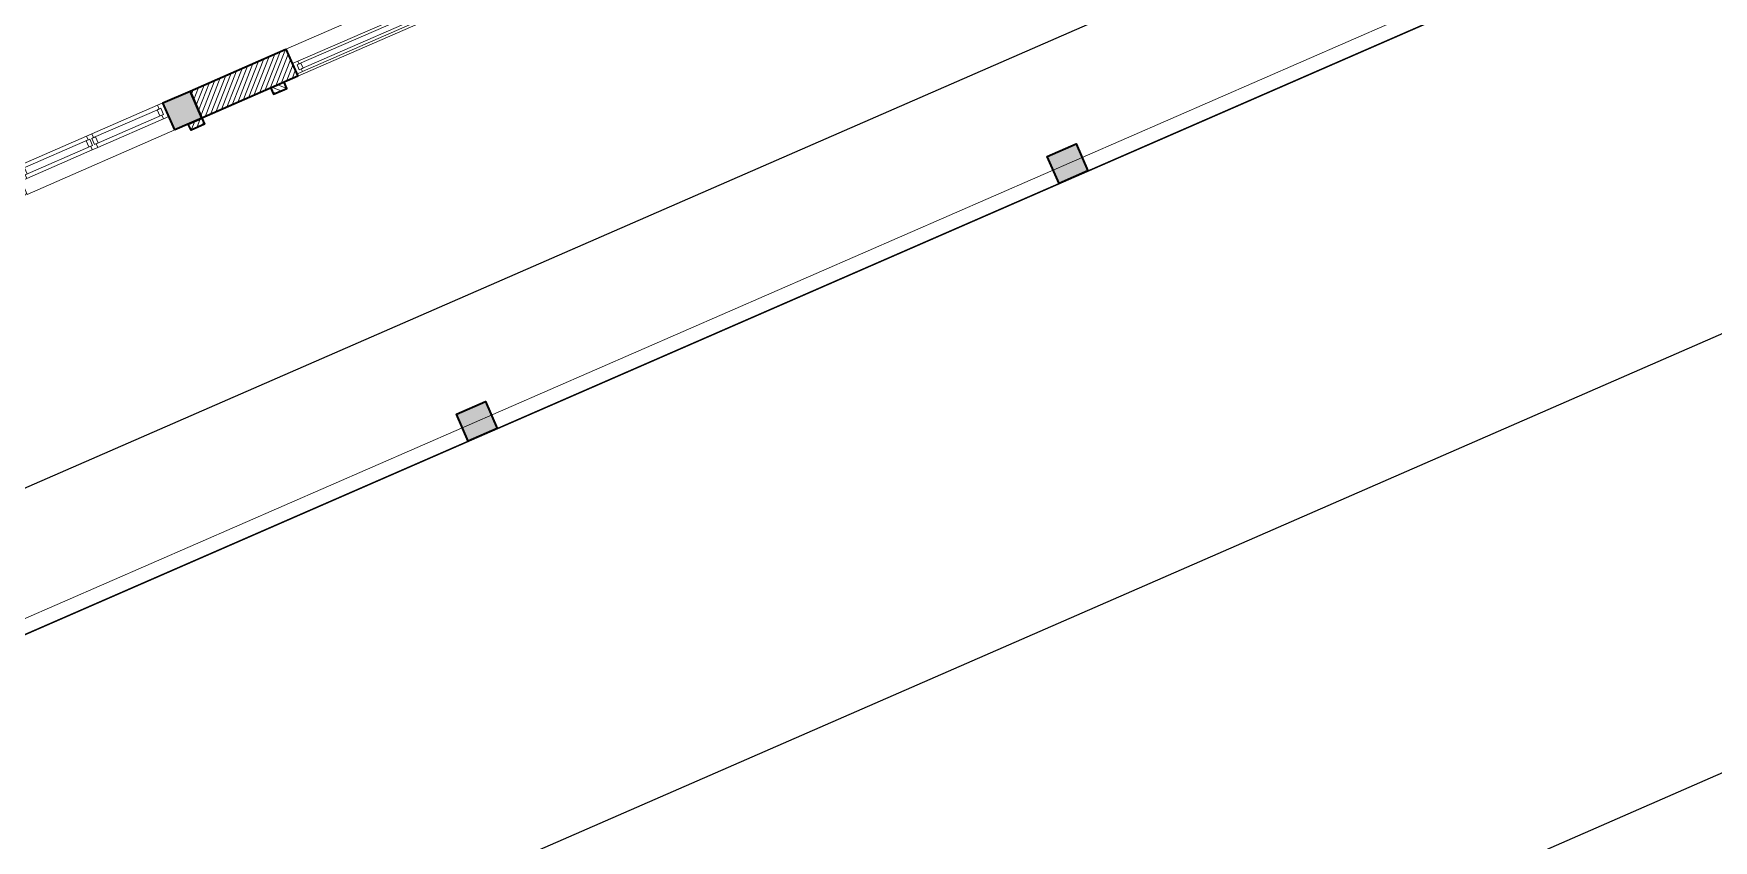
# Model space of a CAD drawing. Header units: millimetres. Extents: x 567980 to 569372, y 2065777 to 2066674.
# Drawn here: x 568690.68 to 568703.2, y 2066424.53 to 2066430.54 of the extents above; entities that cross this region are included whole.
import ezdxf

# ---------------------------------------------------------------- set-up
doc = ezdxf.new("R2010")
doc.units = ezdxf.units.MM
doc.linetypes.add('ACAD_ISO10W100', pattern=[18.5, 12, -3, 0.5, -3])
doc.linetypes.add('HIDDEN', pattern=[0.75, 0.5, -0.25])
for name, color, linetype, lineweight in [('A-COT VACH', 2, 'Continuous', 35), ('A-CUA', 25, 'Continuous', 5), ('A-HATCH', 251, 'Continuous', 5), ('A-NET KHUAT', 250, 'HIDDEN', 9), ('A-NET THAY', 125, 'Continuous', 18), ('A-TUONG', 255, 'Continuous', 35), ('boDnv', 54, 'Continuous', 25)]:
    doc.layers.add(name, color=color, linetype=linetype, lineweight=lineweight)
for name, color, linetype in [('datOlienke', 42, 'Continuous'), ('LogDg', 7, 'Continuous'), ('LoLK', 6, 'Continuous'), ('QH', 7, 'Continuous'), ('TimDg', 222, 'Continuous'), ('ViaHeS', 32, 'Continuous')]:
    doc.layers.add(name, color=color, linetype=linetype)
doc.styles.add('rms', font='romans.shx', dxfattribs={"width": 0.7, "bigfont": 'vns.shx'})
doc.linetypes.add('ADL', pattern='A,0.125,-0.15,["++",rms,S=0.5,R=0,X=0,Y=-0.2245],-1.35,1.125', length=2.75)

# ---------------------------------------------------------------- blocks, each defined once
blk = doc.blocks.new('NEN')
at = {"layer": 'boDnv', "color": 10, "linetype": 'ADL', "ltscale": 0.25}
blk.add_lwpolyline([(116.6626200833125, 150.7530368936714), (122.7328159011668, 148.5510715367272), (135.8066322412342, 122.411157227587), (133.7528155103792, 116.7493652785197), (-8.129412948503159, 54.90500990743749), (-13.64910717331804, 57.25999993528239), (-23.76282498112414, 84.69349391991273), (-21.22072842251509, 90.65173388132825)], close=True, dxfattribs=at)
at = {"layer": 'datOlienke'}
blk.add_lwpolyline([(116.6286769810831, 151.8291109122802), (123.4487735723378, 149.3551188246347), (136.8932366966037, 122.4741297655273), (134.5463323617587, 116.0043781714048), (-8.125173953478225, 53.81598830968142), (-14.43820112128742, 56.50945563241839), (-24.83854653127491, 84.72042796364985), (-21.98457277298439, 91.40965479053557)], close=True, dxfattribs=at)
at = {"layer": 'LogDg'}
blk.add_lwpolyline([(-6.653310679364949, 51.18494369229302), (136.8738206643611, 113.7462878036313, 0.4297380397387323), (140.8322080047801, 124.6584423496388), (126.0501423145179, 154.2138468613848, 0.3988576539246024), (115.6985397655517, 157.9688937964384), (-24.48052991484292, 96.8669200213626, 0.3973692191011015), (-28.79007763066329, 86.7660765524488), (-17.35607360373251, 55.75130170560442, 0.4312609528601743)], format="xyb", close=True, dxfattribs=at)
at = {"layer": 'LoLK'}
blk.add_lwpolyline([(1.063137914170511, 69.8205993778538), (-16.52000909170602, 62.15636683977209), (-14.43820112117101, 56.50945563218556), (-8.125173953245394, 53.81598830944858), (5.458473370177671, 59.73689835891128)], close=True, dxfattribs=at)
at = {"layer": 'TimDg', "linetype": 'ACAD_ISO10W100', "ltscale": 0.75}
blk.add_lwpolyline([(150.0792569865007, 116.2297333583701), (-16.1391817702679, 43.77758549409918)], dxfattribs=at)
at = {"layer": 'ViaHeS'}
blk.add_lwpolyline([(116.6286769810831, 151.8291109122802), (123.4487735723378, 149.3551188246347), (136.8932366966037, 122.4741297655273), (134.5463323617587, 116.0043781714048), (-8.125173953478225, 53.81598830968142), (-14.43820112128742, 56.50945563241839), (-24.83854653127491, 84.72042796364985), (-21.98457277298439, 91.40965479053557)], close=True, dxfattribs=at)
blk = doc.blocks.new('NEN H01')
at = {"layer": 'datOlienke'}
blk.add_lwpolyline([(-2.110414710827172, 40.00000000046566), (3.153020726051182, 35.00694464682601), (4.736564563820139, 4.993055355269462), (0, 0), (-155.6359680402093, -1.164153218269348e-09), (-160.3468758640811, 4.991635573795065), (-158.6084473810624, 35.00836442527361), (-153.3193552051671, 39.99999999976717)], close=True, dxfattribs=at)
at = {"layer": 'LoLK'}
blk.add_lwpolyline([(-140.8179840203375, 10.99999999930151), (-159.9988995103631, 10.99999999930151), (-160.3468758640811, 4.991635573562235), (-155.6359680402093, -1.396983861923218e-09), (-140.8179840201046, -1.396983861923218e-09)], close=True, dxfattribs=at)
blk = doc.blocks.new('*U404')
at = {"layer": 'A-CUA', "color": 32}
for points in [[(60, -40.0000000000291), (45.00000000005821, -40), (45.00000000005821, -18.40746915910089), (0, -18.40746915910089), (0, -40), (0, -40), (0, -81.59253080412093), (0, -81.59253080412093), (0, -103.1850616265758), (45.00000000005821, -103.1850616265758), (45.00000000005821, -81.59253080412093), (60, -81.59253080412093)], [(30, -81.59253080415003), (59.99999999994179, -81.59253080415003), (60, -40.0000000000291), (29.99999999994179, -40.0000000000291)], [(1292.49999782312, -81.59253080415003), (1262.499997823178, -81.59253080415003), (1262.49999782312, -40.0000000000291), (1292.499997823178, -40.0000000000291)], [(1322.49999782309, -81.59253080415003), (1307.499997823061, -81.59253080415003), (1307.499997823003, -40.0000000000291), (1322.499997823119, -40.0000000000291), (1322.499997823119, -18.40746915910089), (1277.499997823062, -18.40746915910089), (1277.499997823033, -40.0000000000291), (1292.499997823178, -40.0000000000291), (1292.49999782312, -81.59253080415003), (1277.499997823062, -81.59253080415003), (1277.499997823062, -103.1850616265758), (1322.499997823119, -103.1850616265758)], [(1307.499997823061, -81.59253080415003), (1337.499997823003, -81.59253080415003), (1337.499997823061, -40.0000000000291), (1307.499997823003, -40.0000000000291)], [(2539.999995646181, -40.0000000000291), (2554.999995646123, -40), (2554.999995646123, -18.40746915910089), (2599.999995646181, -18.40746915910089), (2599.999995646181, -40), (2599.999995646181, -40), (2599.999995646181, -81.59253080412093), (2599.999995646181, -81.59253080412093), (2599.999995646181, -103.1850616265758), (2554.999995646123, -103.1850616265758), (2554.999995646123, -81.59253080412093), (2539.999995646181, -81.59253080412093)], [(2569.999995646181, -81.59253080415003), (2539.999995646239, -81.59253080415003), (2539.999995646181, -40.0000000000291), (2569.999995646239, -40.0000000000291)]]:
    blk.add_lwpolyline(points, close=True, dxfattribs=at)
at = {"layer": 'A-CUA', "color": 37, "lineweight": -2}
for points in [[(45.00000000005821, -18.40746915910089), (1277.499997823062, -18.40746915910089), (1277.499997823062, -40), (45.00000000005821, -40)], [(45.00000000005821, -81.59253080412093), (1277.499997823062, -81.59253080412093), (1277.499997823062, -103.1850616265758), (45.00000000005821, -103.1850616265758)], [(2554.999995646123, -18.40746915910089), (1322.499997823119, -18.40746915910089), (1322.499997823119, -40), (2554.999995646123, -40)], [(2554.999995646123, -81.59253080412093), (1322.499997823119, -81.59253080412093), (1322.499997823119, -103.1850616265758), (2554.999995646123, -103.1850616265758)]]:
    blk.add_lwpolyline(points, close=True, dxfattribs=at)
blk = doc.blocks.new('*U399')
at = {"layer": 'A-CUA', "color": 32}
for points in [[(60, -40.0000000000291), (45.00000000005821, -40), (45.00000000005821, -9.99998139324059), (0, -9.99998139324059), (0, -40), (0, -40), (0, -90.00001858677939), (0, -90.00001858677939), (0, -120.0000371835189), (45.00000000005821, -120.0000371835189), (45.00000000005821, -90.00001858677939), (60, -90.00001858677939)], [(30, -90.0000185868085), (59.99999999994179, -90.0000185868085), (60, -40.0000000000291), (29.99999999994179, -40.0000000000291)], [(592.5000001518347, -90.0000185868085), (562.5000001518929, -90.0000185868085), (562.5000001518347, -40.0000000000291), (592.5000001518929, -40.0000000000291)], [(622.5000001518051, -90.0000185868085), (607.500000151776, -90.0000185868085), (607.5000001517178, -40.0000000000291), (622.5000001518342, -40.0000000000291), (622.5000001518342, -9.99998139324059), (577.5000001517765, -9.99998139324059), (577.5000001517474, -40.0000000000291), (592.5000001518929, -40.0000000000291), (592.5000001518347, -90.0000185868085), (577.5000001517765, -90.0000185868085), (577.5000001517765, -120.0000371835189), (622.5000001518342, -120.0000371835189)], [(607.500000151776, -90.0000185868085), (637.5000001517178, -90.0000185868085), (637.500000151776, -40.0000000000291), (607.5000001517178, -40.0000000000291)], [(1140.000000303611, -40.0000000000291), (1155.000000303552, -40), (1155.000000303552, -9.99998139324059), (1200.000000303611, -9.99998139324059), (1200.000000303611, -40), (1200.000000303611, -40), (1200.000000303611, -90.00001858677939), (1200.000000303611, -90.00001858677939), (1200.000000303611, -120.0000371835189), (1155.000000303552, -120.0000371835189), (1155.000000303552, -90.00001858677939), (1140.000000303611, -90.00001858677939)], [(1170.000000303611, -90.0000185868085), (1140.000000303669, -90.0000185868085), (1140.000000303611, -40.0000000000291), (1170.000000303669, -40.0000000000291)]]:
    blk.add_lwpolyline(points, close=True, dxfattribs=at)
at = {"layer": 'A-CUA', "color": 37, "lineweight": -2}
for points in [[(45.00000000005821, -9.99998139324059), (577.5000001517765, -9.99998139324059), (577.5000001517765, -40), (45.00000000005821, -40)], [(45.00000000005821, -90.00001858677939), (577.5000001517765, -90.00001858677939), (577.5000001517765, -120.0000371835189), (45.00000000005821, -120.0000371835189)], [(1155.000000303552, -9.99998139324059), (622.5000001518342, -9.99998139324059), (622.5000001518342, -40), (1155.000000303552, -40)], [(1155.000000303552, -90.00001858677939), (622.5000001518342, -90.00001858677939), (622.5000001518342, -120.0000371835189), (1155.000000303552, -120.0000371835189)]]:
    blk.add_lwpolyline(points, close=True, dxfattribs=at)
blk = doc.blocks.new('phào cửa')
at = {"layer": 'A-HATCH'}
h = blk.add_hatch(dxfattribs=at)
h.set_pattern_fill('ANSI31', color=256, scale=250)
h.set_pattern_definition([(45, (-237697.4602021521, 7620.008552273051), (-22.09708691207961, 22.09708691207961), [])])
h.paths.add_polyline_path([(3.222521627321839e-08, 0), (3.222521627321839e-08, 110), (-49.99999996777478, 110), (-49.99999996778206, 5.820766091346741e-11)])
at = {"layer": 'A-TUONG'}
blk.add_lwpolyline([(3.222521627321839e-08, 0), (3.222521627321839e-08, 110), (-49.99999996777478, 110), (-49.99999996778206, 5.820766091346741e-11)], close=True, dxfattribs=at)
blk = doc.blocks.new('S1200')
at = {"layer": 'A-TUONG'}
blk.add_blockref('phào cửa', (0.0001161184045486152, 1309.999997422972), dxfattribs=at)
at = {"layer": 'A-TUONG', "xscale": -1, "rotation": 180}
blk.add_blockref('phào cửa', (0.0001161184045486152, -109.9999968419434), dxfattribs=at)
blk.add_wipeout([(219.99999995789904, 1200.0000003035666), (219.99999995792268, -8.958522812463343e-11), (-1.950866135302931e-10, -3.8198777474462986e-11), (-1.4597389963455498e-10, 1200.0000003035989)]).dxf.layer = 'A-NET KHUAT'
at = {"layer": 'A-NET THAY'}
blk.add_lwpolyline([(-1.746229827404022e-10, 0), (-2.328306436538696e-10, 1200.000000303553), (219.9999999579159, 1200.000000303553), (219.9999999579741, -5.820766091346741e-11)], close=True, dxfattribs=at)
at = {"layer": 'A-CUA', "rotation": 90}
blk.add_blockref('*U399', (100.004018607433, 0), dxfattribs=at)
blk = doc.blocks.new('cot 220')
at = {"layer": 'A-COT VACH'}
h = blk.add_hatch(color=256, dxfattribs=at)
h.dxf.hatch_style = 1
h.paths.add_polyline_path([(110.0000037951395, 109.9999999980937), (-109.9999962048605, 109.9999999980937), (-109.9999962048605, -110.0000000019063), (110.0000037951395, -110.0000000019063)])
blk.add_lwpolyline([(-109.9999962048605, -110.0000000019063), (110.0000037951395, -110.0000000019063), (110.0000037951395, 109.9999999980937), (-109.9999962048605, 109.9999999980937)], close=True, dxfattribs=at)
blk = doc.blocks.new('cum dh a3.3.1.6.7')
at = {"layer": 'A-HATCH'}
h = blk.add_hatch(dxfattribs=at)
h.set_pattern_fill('ANSI31', color=256, scale=0.25, angle=-1.272221872585407e-14)
h.set_pattern_definition([(45, (-245.6989118012134, 2.000000000232831), (-0.02209708691207961, 0.02209708691207962), [])])
h.paths.add_polyline_path([(-7.781451601302251, -4.319999763043597), (-7.781451599439606, -5.31999976746738), (-8.001451599178836, -5.31999976770021), (-8.001451601274312, -4.319999763043597)])
h.paths.add_polyline_path([(-7.781451601069421, -10.11999976797961), (-7.781451598508283, -11.63987906207331), (-6.1842860088218, -13.13999988394789), (-5.311802898300812, -13.07942760898732), (-5.297818553401157, -13.29854312562384), (-6.271404853323475, -13.35999988368712), (-8.001451598480344, -11.73516338155605), (-8.001451601274312, -10.11999976797961)])
h.paths.add_polyline_path([(-7.781451599439606, -7.91999976336956), (-8.001451599644497, -7.919999762903899), (-8.001451599644497, -8.69999977084808), (-7.781451599439606, -8.69999977084808)])
at = {"layer": 'A-NET THAY', "elevation": 1.055449920576946e-09}
blk.add_lwpolyline([(-8.001451599411666, -7.91999976313673), (-7.781451599439606, -7.91999976336956), (-7.781451599672437, -5.31999976770021), (-8.001451599411666, -5.31999976746738)], close=True, dxfattribs=at)
at = {"layer": 'A-CUA', "xscale": 0.001, "yscale": 0.001, "zscale": 0.001, "rotation": 90}
blk.add_blockref('*U404', (-8.001451599411666, -7.91999976313673, 1.750776646989899e-09), dxfattribs=at)
at = {"layer": 'A-TUONG', "xscale": -0.001, "yscale": 0.001, "zscale": 0.001, "rotation": 179.9999999999999}
blk.add_blockref('phào cửa', (-8.001451599644497, -8.029999763239175, 1.055449920482079e-09), dxfattribs=at)
blk.add_blockref('S1200', (-8.001451600110158, -8.919999767793342), dxfattribs=at)
at = {"layer": 'A-TUONG', "elevation": 1.055449920482079e-09}
blk.add_lwpolyline([(-7.781451599439606, -7.91999976336956), (-8.001451599644497, -7.919999762903899), (-8.001451599644497, -8.69999977084808), (-7.781451599439606, -8.69999977084808)], close=True, dxfattribs=at)
at = {"layer": 'A-COT VACH', "xscale": 0.001, "yscale": 0.001, "zscale": 0.001, "rotation": 359.9999999999999}
blk.add_blockref('cot 220', (-7.891451593954116, -8.809999651974067), dxfattribs=at)
blk = doc.blocks.new('MBT1 B01')
at = {"layer": 'LoLK', "xscale": -1, "rotation": 270}
blk.add_blockref('cum dh a3.3.1.6.7', (-142.8179840222001, 10.99999999860302), dxfattribs=at)
at = {"layer": 'LoLK'}
blk.add_blockref('NEN H01', (-6.984919309616089e-10, -6.984919309616089e-10), dxfattribs=at)
blk = doc.blocks.new('rkg1')
at = {"layer": 'A-NET THAY'}
for points in [[(2.048909664154053e-08, -2000), (0, -3.813765943050385e-07), (-11000.00000914186, -1.094304025173187e-07), (-11000.00000859052, -13667.71715662116), (-6009.970093397424, -18352.12019871129), (1.825392246246338e-07, -17972.01661115559), (1.508742570877075e-07, -14966.02260822523)], [(-109.9999999795109, -1999.999999997206), (-109.9999999981374, -110.0000003788155), (-10890.00000913627, -110.0000001122244), (-10890.00000859238, -13620.10514666815), (-5969.396155653521, -18239.33429947263), (-109.9999998193234, -17868.75383649766), (-109.9999998491257, -14966.02260822523)]]:
    blk.add_lwpolyline(points, dxfattribs=at)
at = {"layer": 'A-COT VACH'}
for p in [(-10890.00001292862, -4610.000000107568), (-10890.00001292862, -9110.000000107568)]:
    blk.add_blockref('cot 220', p, dxfattribs=at)
blk = doc.blocks.new('CUM CONG A3-A3.1-A6-A7')
at = {"layer": 'QH', "xscale": 0.001, "yscale": 0.001, "zscale": 0.001}
blk.add_blockref('rkg1', (11.00000000919681, 0), dxfattribs=at)
blk = doc.blocks.new('MB CONG KHU A')
at = {"layer": 'LoLK', "xscale": -1, "yscale": 1.067334446299388, "rotation": 293.5516717729304}
blk.add_blockref('CUM CONG A3-A3.1-A6-A7', (-41.94016736140475, 190.7865366856568), dxfattribs=at)

msp = doc.modelspace()

# ---------------------------------------------------------------- block references
at = {"layer": 'boDnv'}
msp.add_blockref('NEN', (568697.4807461541, 2066371.697269554), dxfattribs=at)

# ---------------------------------------------------------------- next in the draw order: block references
at = {"layer": 'LoLK', "rotation": 23.55167177439134}
msp.add_blockref('MBT1 B01', (568832.0270785369, 2066487.701647556), dxfattribs=at)

# ---------------------------------------------------------------- next in the draw order: block references
at = {"layer": 'LoLK'}
msp.add_blockref('MB CONG KHU A', (568744.8793870007, 2066240.647631037), dxfattribs=at)

doc.saveas('drawing.dxf')
